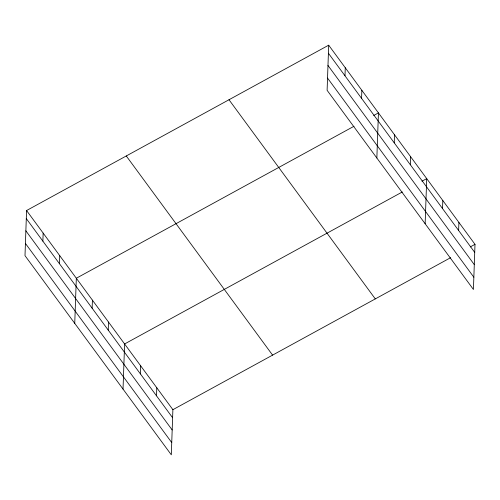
<?xml version="1.0" encoding="UTF-8"?>
<svg xmlns="http://www.w3.org/2000/svg" width="500" height="500" viewBox="0 0 500 500"><rect width="100%" height="100%" fill="white"/><g stroke="black" fill="none" stroke-linecap="round" stroke-linejoin="round"><path stroke-width="0.75" d="M26.575 210.531L25 255.662L171.312 454.819L172.887 409.688L26.575 210.531L328.688 45.181L475 244.338L473.425 289.469L327.113 90.312L328.688 45.181M42.875 241.15L43.156 233.1M59.456 263.719L59.737 255.669M74.744 323.375L76.325 278.244L354.019 126.256M92.137 308.2L92.419 300.15M108.231 330.106L108.513 322.056M123.031 389.1L124.606 343.963L402.3 191.975M140.419 373.919L140.7 365.869M156.512 395.825L156.794 387.775M344.988 75.8L345.269 67.75M361.569 98.375L361.85 90.325M376.856 158.025L378.438 112.894L373.688 115.494M394.25 142.85L394.531 134.8M410.344 164.756L410.625 156.706M425.144 223.75L426.719 178.612L421.969 181.213M442.531 208.569L442.812 200.519M458.625 230.481L458.906 222.431M172.887 409.688L450.588 257.7M470.25 246.931L475 244.338M328.406 53.231L474.719 252.387M327.981 65.469L474.294 264.625M327.537 78.075L473.85 277.231M228.994 99.744L375.3 298.9M126.275 155.963L272.587 355.119M26.294 218.581L172.606 417.738M25.869 230.819L172.181 429.975M25.425 243.425L171.737 442.581"/></g></svg>
